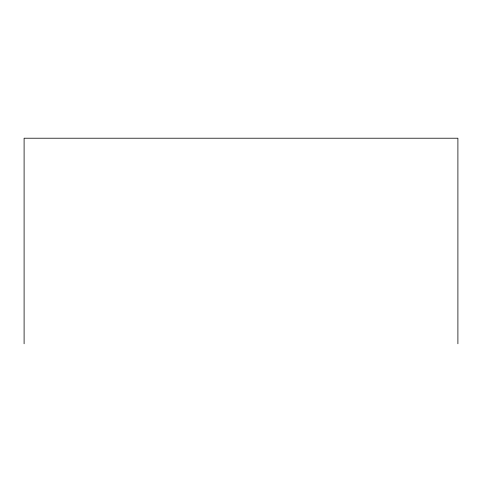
<?xml version="1.0" encoding="UTF-8"?>
<svg xmlns="http://www.w3.org/2000/svg" width="482" height="482" viewBox="0 0 482 482"><rect width="100%" height="100%" fill="white"/><g stroke="black" fill="none" stroke-linecap="round" stroke-linejoin="round"><path stroke-width="0.72" d="M457.9 343.787L457.9 138.214L24.1 138.214L24.1 343.787"/></g></svg>
